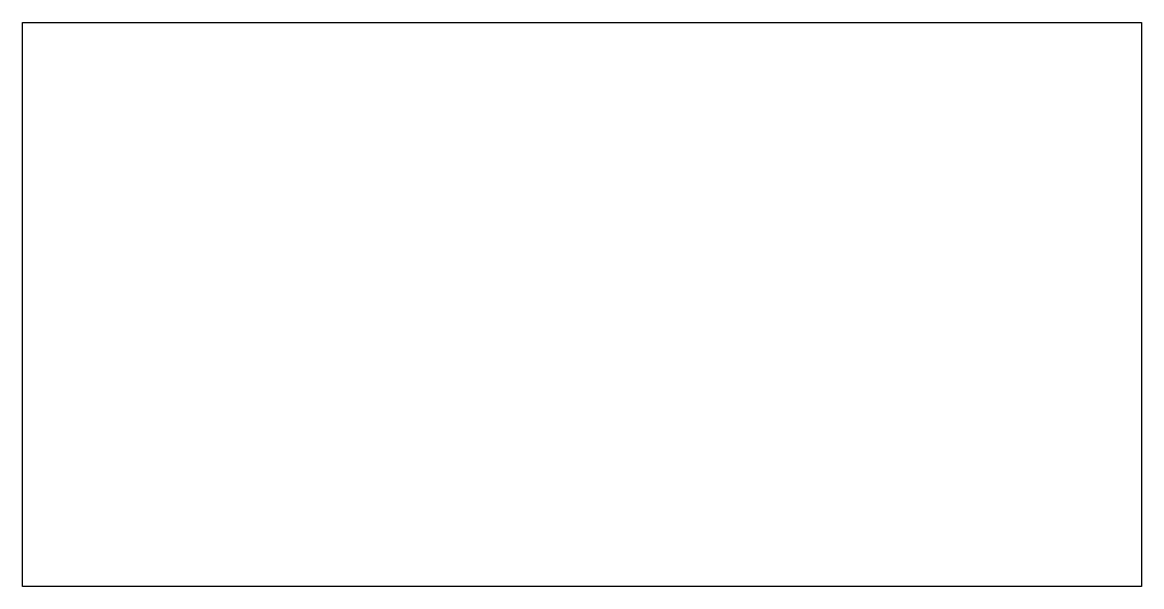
# Model space of a CAD drawing. Header units: metres. Extents: x -18.5 to -15.6, y -1.1 to 46.5.
# Drawn here: x -18.55 to -15.55, y -1.1 to 0.411 of the extents above.
import ezdxf

# ---------------------------------------------------------------- set-up
doc = ezdxf.new("R2010")
doc.units = ezdxf.units.M

msp = doc.modelspace()

# ---------------------------------------------------------------- linework, layer by layer
for p, q in [((-18.55, 0.3843), (-18.55, 0.4112)), ((-18.55, 0.4112), (-17.6629, 0.4112)), ((-17.6629, 0.4112), (-15.55, 0.4112)), ((-17.6629, 0.4112), (-17.6629, 0.4112)), ((-15.55, 0.4112), (-15.55, 0.3232)), ((-18.55, 0.3831), (-18.55, 0.3843)), ((-18.55, 0.3395), (-18.55, 0.3831)), ((-18.55, 0.1966), (-18.55, 0.3395)), ((-15.55, 0.3232), (-15.55, 0.1363)), ((-18.55, 0.1501), (-18.55, 0.1966)), ((-18.55, -1.1), (-18.55, 0.1501)), ((-15.55, 0.1363), (-15.55, -1.1)), ((-16.4588, -1.1), (-18.55, -1.1)), ((-15.55, -1.1), (-16.4588, -1.1))]:
    msp.add_line(p, q)

doc.saveas('drawing.dxf')
